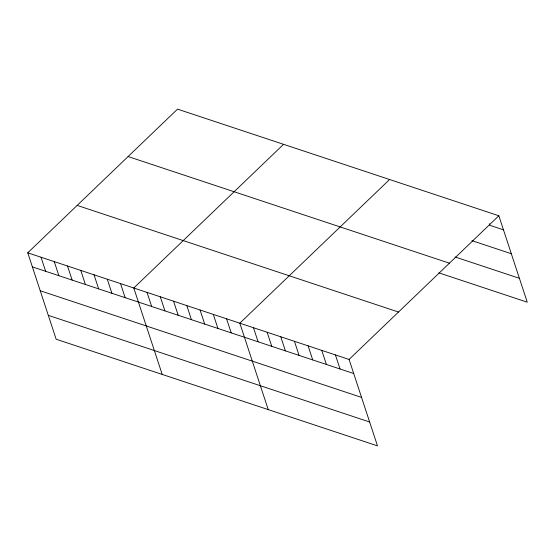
<?xml version="1.0" encoding="UTF-8"?>
<svg xmlns="http://www.w3.org/2000/svg" width="555" height="555" viewBox="0 0 555 555"><rect width="100%" height="100%" fill="white"/><g stroke="black" fill="none" stroke-linecap="round" stroke-linejoin="round"><path stroke-width="0.83" d="M27.75 252.816L349.074 359.446L377.483 445.866L56.159 339.23L27.75 252.816L177.517 109.134L498.841 215.77L527.25 302.184L438.887 272.859M283.55 144.321L133.79 288.003L162.199 374.424M389.589 179.515L239.822 323.19L268.231 409.611M349.074 359.446L498.841 215.77M503.461 229.839L489.808 225.309L489.295 223.748M471.951 240.655L511.315 253.711M455.135 256.986L519.404 278.312M128.094 156.552L449.418 263.181M77.173 205.399L398.497 312.035M32.377 266.886L353.701 373.522M40.224 290.758L361.548 397.394M48.313 315.358L369.637 421.994M335.414 354.916L340.042 368.992M321.761 350.385L326.389 364.455M308.101 345.855L312.729 359.924M294.448 341.318L299.076 355.394M280.788 336.788L285.416 350.864M267.135 332.258L271.763 346.327M253.475 327.727L258.103 341.797M226.565 318.792L231.192 332.868M213.314 314.394L217.942 328.47M200.057 309.995L204.684 324.071M186.806 305.597L191.433 319.673M173.548 301.199L178.176 315.275M160.298 296.8L164.925 310.876M147.04 292.402L151.668 306.478M120.532 283.605L125.159 297.674M107.275 279.207L111.902 293.276M94.024 274.808L98.651 288.877M80.766 270.41L85.394 284.479M67.516 266.012L72.143 280.081M54.258 261.613L58.885 275.682M41.008 257.215L45.628 271.284"/></g></svg>
